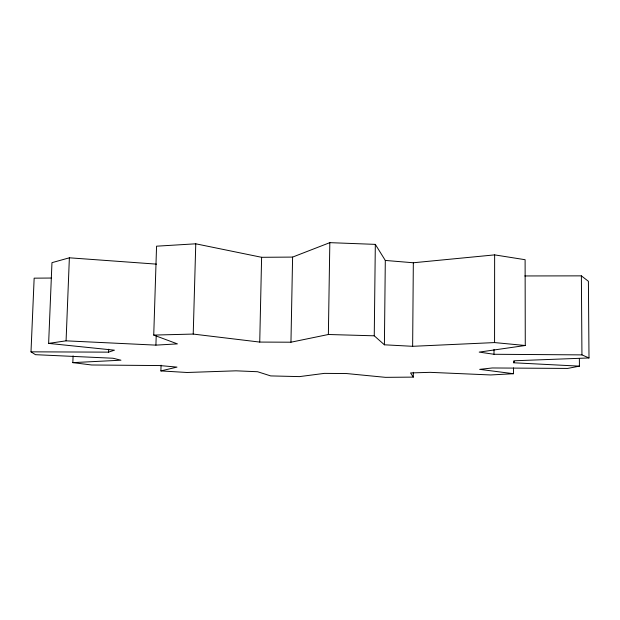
<?xml version="1.0" encoding="UTF-8"?>
<svg xmlns="http://www.w3.org/2000/svg" width="620" height="620" viewBox="0 0 620 620"><rect width="100%" height="100%" fill="white"/><g stroke="black" fill="none" stroke-linecap="round" stroke-linejoin="round"><path stroke-width="0.93" d="M524.776 275.954L581.374 275.861L588.403 281.294L589 357.957L581.94 354.888L494.008 354.276L494.016 349.447M494.636 254.882L525.109 259.71L525.279 345.503L494.566 342.581L494.636 254.882L413.331 262.764L385.307 260.439L375.325 244.373L329.825 242.653L292.601 257.091L261.609 257.3L195.765 243.807L156.558 246.187L153.737 335.087L177.405 343.883L155.915 345.131L66.077 340.837L48.631 343.395L51.964 262.663L69.37 257.804L156.542 264.135M153.737 335.087L193.223 334.072L259.733 342.077L290.958 342.209L328.368 334.498L374.255 335.808L384.4 344.798L412.641 346.309L413.331 262.764M161.068 365.196L160.89 370.915L187.054 372.488L236.049 370.822L257.571 371.729L270.692 375.914L299.483 376.611L324.376 373.38L346.665 373.558L385.485 377.347L413.3 377.115L413.339 372.31M384.4 344.798L385.307 260.439M374.255 335.808L375.325 244.373M328.368 334.498L329.825 242.653M290.958 342.209L292.601 257.091M259.733 342.077L261.609 257.3M193.223 334.072L195.765 243.807M155.915 345.131L156.217 335.505M51.499 278.039L34.154 278.163L31 351.835L108.562 352.144L108.663 349.246M66.077 340.837L69.37 257.804M160.89 370.915L176.971 367.11L159.96 365.567L91.636 364.986L72.835 362.63L73.098 355.88M579.367 358.484L579.421 366.149L513.779 362.785L514.523 360.77L589 357.957M108.562 352.144L114.436 350.184L48.631 343.395M579.421 366.149L567.625 368.427L492.257 367.97L479.671 369.357L513.492 373.713L513.484 367.916M525.279 345.503L479.214 352.106L494.008 354.276M513.492 373.713L490.699 374.953L430.071 372.341L410.549 372.938L413.3 377.115M72.835 362.63L120.947 360.204L112.987 358.236L35.449 354.679L31 351.835M412.641 346.309L494.566 342.581M581.374 275.861L581.94 354.888M513.779 360.848L513.779 362.785"/></g></svg>
